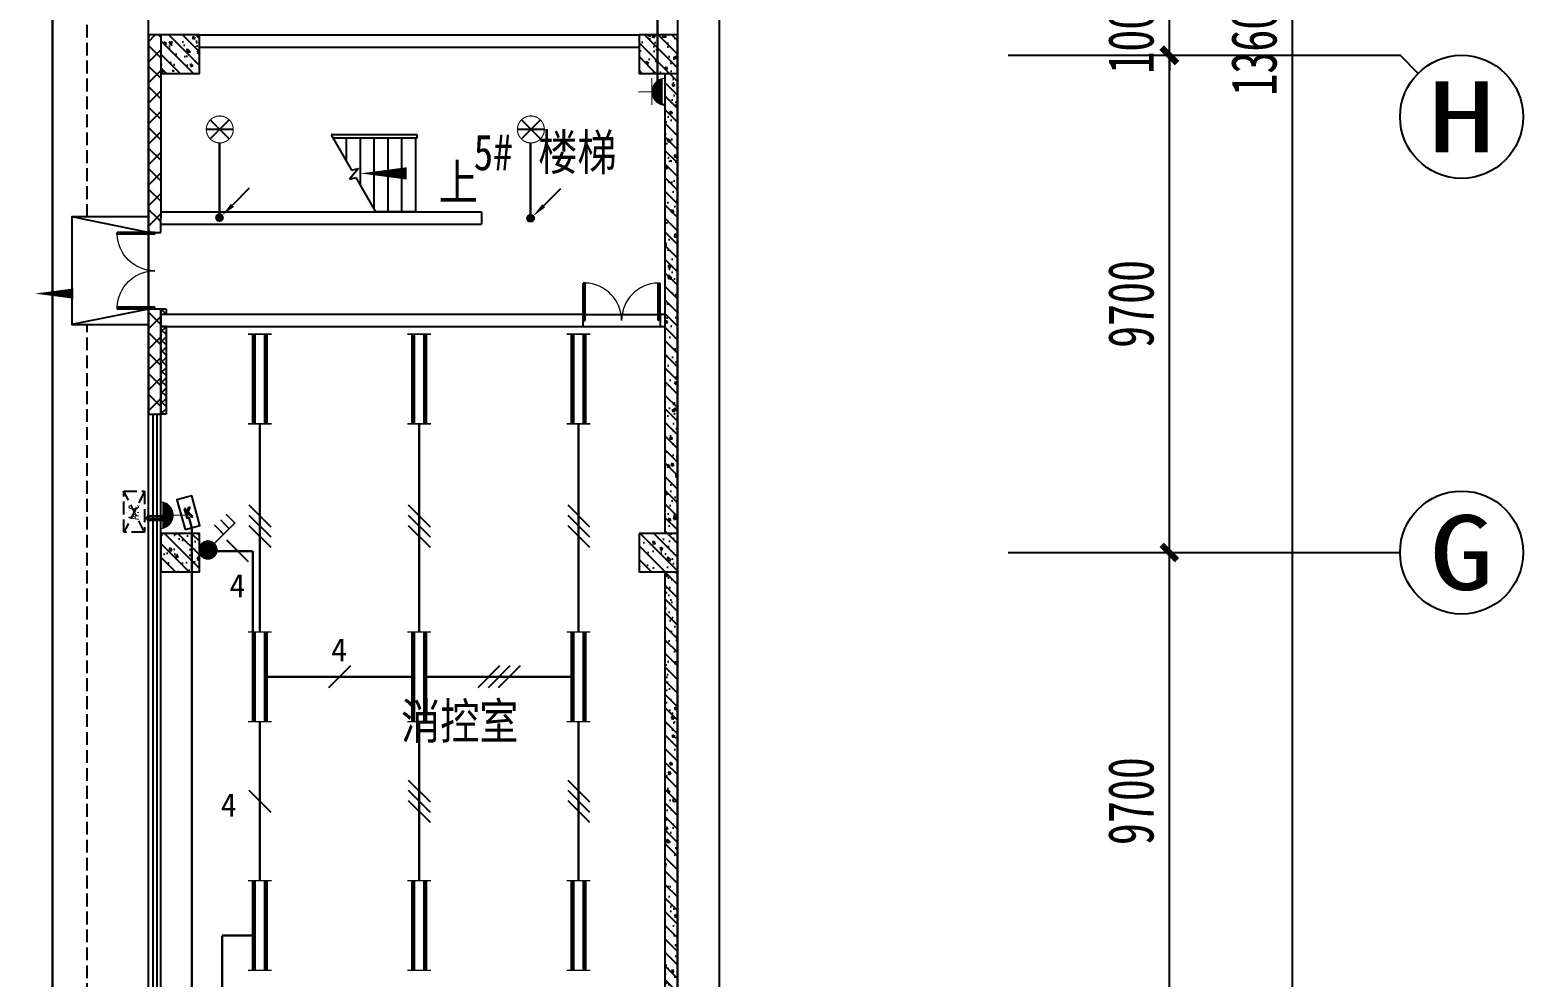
# Model space of a CAD drawing. Header units: millimetres. Extents: x -633009578 to 5705885, y -633235091 to 2571734.
# Drawn here: x 2746967 to 2776090, y 2321787 to 2340267 of the extents above; entities that cross this region are included whole.
import ezdxf
from ezdxf.enums import TextEntityAlignment as Align

# ---------------------------------------------------------------- set-up
doc = ezdxf.new("R2010")
doc.units = ezdxf.units.MM
doc.header["$LTSCALE"] = 1000
doc.header["$MEASUREMENT"] = 0
doc.linetypes.add('DASH', pattern=[0.35, 0.25, -0.1])
doc.layers.get('0').update_dxf_attribs({"color": 9})
for name, color, linetype in [('3T_WOOD', 21, 'Continuous'), ('A-COLUM(柱)', 255, 'Continuous'), ('A-DI-S(箭头)', 76, 'Continuous'), ('A-DOOR(门）', 4, 'Continuous'), ('A-EQPM(设备)', 15, 'Continuous'), ('A-F-AREA(计算)', 5, 'Continuous'), ('A-HATH(填充)', 8, 'Continuous'), ('A-LM-QPM(设备)', 8, 'Continuous'), ('A-ST-O(室外)', 54, 'Continuous'), ('A-STAR(楼梯)', 51, 'Continuous'), ('A-TEXT(房间)', 243, 'Continuous'), ('A-WA-J(剪力墙)', 254, 'Continuous'), ('A-WALL(墙)', 255, 'Continuous'), ('A-WINDOW（窗）', 4, 'Continuous'), ('AXIS_TEXT', 7, 'Continuous'), ('C-AXIS(轴号)', 3, 'Continuous'), ('DIM_SYMB', 3, 'Continuous'), ('WALL', 9, 'Continuous'), ('电-弱电平面-箭头', 3, 'Continuous'), ('电-强电平面-标注', 3, 'Continuous'), ('电-强电平面-线缆', 3, 'Continuous'), ('设备-插座', 3, 'Continuous'), ('设备-照明', 3, 'Continuous')]:
    doc.layers.add(name, color=color, linetype=linetype)
doc.styles.add('_TCH_AXIS', font='simhei.ttf', dxfattribs={"bigfont": 'GBCBIG'})
doc.styles.add('_TCH_DIM', font='simhei.ttf', dxfattribs={"width": 0.8, "bigfont": 'hztxt.shx'})
doc.styles.add('_TCH_DIM_T3', font='simhei.ttf', dxfattribs={"width": 0.707, "bigfont": 'GBCBIG'})
doc.styles.add('COMPLEX', font='simhei.ttf')
doc.styles.add('ELEC-DIM', font='simhei.ttf')
doc.styles.add('IDQSTYLE', font='simhei.ttf', dxfattribs={"width": 0.707, "bigfont": 'hztxt.shx'})
doc.styles.add('TXT', font='simhei.ttf', dxfattribs={"width": 0.8, "bigfont": 'hztxt.shx'})
doc.dimstyles.new('_TCH_ARCH&&300', dxfattribs={"dimtxt": 892.5, "dimasz": 300, "dimexe": 750, "dimexo": 900, "dimgap": 300, "dimtad": 1, "dimdec": 0, "dimzin": 0, "dimdsep": 46, "dimtxsty": '_TCH_DIM_T3', "dimblk": 'ARCHTICK', "dimcen": 0.09, "dimclrt": 7, "dimazin": 2, "dimtfac": 1, "dimtdec": 0, "dimtix": 1, "dimtmove": 2, "dimatfit": 3, "dimfxl": 1, "dimtolj": 1, "dimtzin": 0, "dimarcsym": 0})
pattern_1 = [(45, (-830457.9205473666, -3.184366441797465), (-100.0001016555733, 100.0001016555733), []), (135, (-830457.9205473666, -3.184366441797465), (-100.0001016555733, -100.0001016555733), [])]
pattern_2 = [(45, (-830357.9205473666, -3.184366441797465), (-200.0002033111466, 200.0002033111467), []), (135, (-830357.9205473666, -3.184366441797465), (-200.0002033111467, -200.0002033111466), [])]
pattern_3 = [(315, (0, 0), (132.5825214724777, 132.5825214724776), []), (320, (0, 0), (-47.06410123694653, -537.9451369505651), [56.25, -618.75]), (625, (0, 0), (564.1441002750089, 104.0635002097499), [45, -495]), (370.4514, (-3.922005000000009, -44.82876), (517.079656545715, -433.8820362855164), [47.8051425, -525.856584]), (316.1842, (150, -2.755455298081545e-14), (-124.1392607467639, -800.4307864692332), [84.375, -928.125]), (366.6356, (139.65501975, -66.70255875000004), (730.5884031753312, -700.9970291615274), [71.707716, -788.78475]), (621.1842000000001, (150, -2.755455298081545e-14), (730.588950693994, -700.9964588502198), [67.5, -742.5]), (291, (112.5, -75.00000000000001), (-301.9641679990041, -447.6802890888463), [56.25, -618.75]), (596, (112.5, -75.00000000000001), (543.8625337851396, -182.4864989411868), [45, -495]), (341.4514, (87.3362955, -112.30667475), (241.8978725324643, -630.1669714361175), [47.8051425, -525.856584]), (307.5, (0, 0), (249.6703903734836, -9.119891487967951), [0, -488.9999999999999, 0, -502.5, 0, -496.875]), (277.5, (0, 0), (295.8087839117703, -197.3021530816116), [0, -286.5, 0, -477.75, 0, -189.375]), (237.5, (3.072332657360922e-14, 167.25), (-16.91615380078498, -400.3668271293068), [0, -187.5, 0, -585, 0, -776.25]), (227.5, (4.450060306401695e-14, 242.25), (75.07873674923819, -437.3896270067897), [0, -243.75, 0, -388.5, 0, -551.25])]

# ---------------------------------------------------------------- blocks, each defined once
blk = doc.blocks.new('_ArchTick')
at = {"color": 0, "linetype": 'ByBlock', "const_width": 0.4}
blk.add_lwpolyline([(-0.5, -0.5), (0.5, 0.5)], dxfattribs=at)
blk = doc.blocks.new('*D298')
at = {"layer": 'C-AXIS(轴号)', "color": 0, "lineweight": -2, "transparency": 16777216}
for p, q in [((1114913.870481153, 1647118.591094813), (1117908.287704564, 1647118.591094813)), ((1117158.287704564, 1637418.591094813), (1117158.287704564, 1647118.591094813)), ((1114913.870481153, 1637418.591094813), (1117908.287704564, 1637418.591094813))]:
    blk.add_line(p, q, dxfattribs=at)
at = {"layer": 'Defpoints', "color": 0, "transparency": 16777216}
for p in [(1114013.870481153, 1647118.591094813), (1117158.287704564, 1647118.591094813), (1114013.870481153, 1637418.591094813)]:
    blk.add_point(p, dxfattribs=at)
at = {"layer": 'C-AXIS(轴号)', "color": 0, "linetype": 'ByBlock', "lineweight": -2, "transparency": 16777216, "xscale": 300, "yscale": 300, "zscale": 300}
for p, rotation in [((1117158.287704564, 1647118.591094813), 90), ((1117158.287704564, 1637418.591094813), 270)]:
    blk.add_blockref('_ArchTick', p, dxfattribs=dict(at, rotation=rotation))
at = {"layer": 'C-AXIS(轴号)', "color": 7, "transparency": 16777216, "insert": (1116412.037704564, 1642268.591094813), "char_height": 892.5, "attachment_point": 5, "rotation": 90, "style": '_TCH_DIM_T3'}
blk.add_mtext('\\A1;9700', dxfattribs=at)
blk = doc.blocks.new('*D299')
at = {"layer": 'C-AXIS(轴号)', "color": 0, "lineweight": -2, "transparency": 16777216}
for p, q in [((1114913.870481153, 1656818.591094813), (1117908.287704564, 1656818.591094813)), ((1117158.287704564, 1647118.591094813), (1117158.287704564, 1656818.591094813)), ((1114913.870481153, 1647118.591094813), (1117908.287704564, 1647118.591094813))]:
    blk.add_line(p, q, dxfattribs=at)
at = {"layer": 'Defpoints', "color": 0, "transparency": 16777216}
for p in [(1114013.870481153, 1656818.591094813), (1117158.287704564, 1656818.591094813), (1114013.870481153, 1647118.591094813)]:
    blk.add_point(p, dxfattribs=at)
at = {"layer": 'C-AXIS(轴号)', "color": 0, "linetype": 'ByBlock', "lineweight": -2, "transparency": 16777216, "xscale": 300, "yscale": 300, "zscale": 300}
for p, rotation in [((1117158.287704564, 1656818.591094813), 90), ((1117158.287704564, 1647118.591094813), 270)]:
    blk.add_blockref('_ArchTick', p, dxfattribs=dict(at, rotation=rotation))
at = {"layer": 'C-AXIS(轴号)', "color": 7, "transparency": 16777216, "insert": (1116412.037704564, 1651968.591094813), "char_height": 892.5, "attachment_point": 5, "rotation": 90, "style": '_TCH_DIM_T3'}
blk.add_mtext('\\A1;9700', dxfattribs=at)
blk = doc.blocks.new('*D300')
at = {"layer": 'C-AXIS(轴号)', "color": 0, "lineweight": -2, "transparency": 16777216}
for p, q in [((1117158.287704564, 1657818.591094813), (1117158.287704564, 1658118.591094813)), ((1114913.870481153, 1657818.591094813), (1117908.287704564, 1657818.591094813)), ((1117158.287704564, 1656818.591094813), (1117158.287704564, 1657818.591094813)), ((1114913.870481153, 1656818.591094813), (1117908.287704564, 1656818.591094813)), ((1117158.287704564, 1656818.591094813), (1117158.287704564, 1656518.591094813))]:
    blk.add_line(p, q, dxfattribs=at)
at = {"layer": 'Defpoints', "color": 0, "transparency": 16777216}
for p in [(1114013.870481153, 1657818.591094813), (1117158.287704564, 1657818.591094813), (1114013.870481153, 1656818.591094813)]:
    blk.add_point(p, dxfattribs=at)
at = {"layer": 'C-AXIS(轴号)', "color": 0, "linetype": 'ByBlock', "lineweight": -2, "transparency": 16777216, "xscale": 300, "yscale": 300, "zscale": 300}
for p, rotation in [((1117158.287704564, 1657818.591094813), 270), ((1117158.287704564, 1656818.591094813), 90)]:
    blk.add_blockref('_ArchTick', p, dxfattribs=dict(at, rotation=rotation))
at = {"layer": 'C-AXIS(轴号)', "color": 7, "transparency": 16777216, "insert": (1116412.037704564, 1657318.591094813), "char_height": 892.5, "attachment_point": 5, "rotation": 90, "style": '_TCH_DIM_T3'}
blk.add_mtext('\\A1;1000', dxfattribs=at)
blk = doc.blocks.new('*D309')
at = {"layer": 'C-AXIS(轴号)', "color": 0, "lineweight": -2, "transparency": 16777216}
for p, q in [((1114913.870481153, 1725358.591094809), (1120308.287704564, 1725358.591094809)), ((1119558.287704564, 1589278.591094809), (1119558.287704564, 1725358.591094809)), ((1114913.870481153, 1589278.591094809), (1120308.287704564, 1589278.591094809))]:
    blk.add_line(p, q, dxfattribs=at)
at = {"layer": 'Defpoints', "color": 0, "transparency": 16777216}
for p in [(1114013.870481153, 1725358.591094809), (1119558.287704564, 1725358.591094809), (1114013.870481153, 1589278.591094809)]:
    blk.add_point(p, dxfattribs=at)
at = {"layer": 'C-AXIS(轴号)', "color": 0, "linetype": 'ByBlock', "lineweight": -2, "transparency": 16777216, "xscale": 300, "yscale": 300, "zscale": 300}
for p, rotation in [((1119558.287704564, 1725358.591094809), 90), ((1119558.287704564, 1589278.591094809), 270)]:
    blk.add_blockref('_ArchTick', p, dxfattribs=dict(at, rotation=rotation))
at = {"layer": 'C-AXIS(轴号)', "color": 7, "transparency": 16777216, "insert": (1118812.037704564, 1657318.591094809), "char_height": 892.5, "attachment_point": 5, "rotation": 90, "style": '_TCH_DIM_T3'}
blk.add_mtext('\\A1;136080', dxfattribs=at)
blk = doc.blocks.new('_AXISO')
blk.add_circle((0, 0), 0.5)
at = {"layer": 'AXIS_TEXT', "style": 'COMPLEX', "width": 1.041666666666667}
blk.add_attdef('A', text='', height=0.56, dxfattribs=at).set_placement((-0.25, -0.28), (0.25, -0.28), align=Align.FIT)
blk = doc.blocks.new('1fdasdas')
at = {"layer": 'A-EQPM(设备)', "linetype": 'DASH'}
for p, q in [((800.000240216963, -0.0003133723512291908), (0.0002401703968644142, 399.9996865927242)), ((0.0002401703968644142, -0.0003133723512291908), (800.000240216963, 399.9996865927242))]:
    blk.add_line(p, q, dxfattribs=at)
blk.add_lwpolyline([(0.0002401703968644142, 399.9996865927242), (800.000240216963, 399.9996865927242), (800.000240216963, -0.0003133723512291908), (0.0002401703968644142, -0.0003133723512291908)], close=True, dxfattribs=at)
at = {"layer": 'A-EQPM(设备)', "style": '_TCH_DIM', "width": 0.7058823529411765}
blk.add_text('A.C', height=204, dxfattribs=at).set_placement((239.6609672275372, 108.2505295248702))
blk = doc.blocks.new('31231')
at = {"layer": 'A-EQPM(设备)', "linetype": 'DASH', "ltscale": 500}
blk.add_lwpolyline([(46923.81837394973, 1033154.040788963), (47003.81837394973, 1033154.040788963), (47003.81837394973, 1032854.040788963), (46923.81837394973, 1032854.040788963)], close=True, dxfattribs=at)
blk.add_lwpolyline([(46963.81837394973, 1033204.040788963), (46963.81837394973, 1032804.040788963)], dxfattribs=at)
blk = doc.blocks.new('VdFDAFDFfasdgfswgre')
at = {"layer": 'A-LM-QPM(设备)'}
for p, q in [((-18.82899837940931, -406.182118716184), (32.44091908354312, -219.865729555022)), ((32.44091908354312, -219.865729555022), (56.36419694311917, -226.448856712319)), ((56.36419694311917, -226.448856712319), (37.18157476373017, -296.1590703437105)), ((49.2817729152739, -324.0305588338524), (125.9159782715142, -245.5878820237704)), ((153.1663345098495, -253.0865434217267), (58.93851659074426, -349.0140868732706)), ((125.9159782715142, -245.5878820237704), (153.1663345098495, -253.0865434217267)), ((5.094279481098056, -412.765245873481), (-18.82899837940931, -406.182118716184)), ((26.97990751266479, -333.232229411602), (5.094279481098056, -412.765245873481)), ((49.2817729152739, -324.0305588338524), (26.97990751266479, -333.232229411602)), ((26.97990751266479, -333.232229411602), (49.2817729152739, -324.0305588338524)), ((67.04131023027003, -429.8116214922629), (26.97990751266479, -333.232229411602)), ((37.18157476373017, -296.1590703437105), (49.2817729152739, -324.0305588338524)), ((58.93851659074426, -349.0140868732706), (97.61874484550208, -438.2258171304129)), ((97.61874484550208, -438.2258171304129), (67.04131023027003, -429.8116214922629))]:
    blk.add_line(p, q, dxfattribs=at)
blk.add_lwpolyline([(0, 0), (289.248551459983, -79.59444376500323), (130.0596639309078, -658.0915466849692), (-159.1888875309378, -578.4971029208973)], close=True, dxfattribs=at)
blk = doc.blocks.new('$DorLib2D$00000002')
for p, q in [((-0.5, -5.684341886080802e-17), (-0.5000000000000007, 0.4875)), ((-0.4750000000000007, 0.4875), (-0.5000000000000007, 0.4875)), ((-0.475, -2.842170943040401e-17), (-0.4750000000000007, 0.4875)), ((0.475, -2.842170943040401e-17), (0.4750000000000007, 0.4875)), ((0.4750000000000007, 0.4875), (0.5000000000000007, 0.4875)), ((0.5, -5.684341886080802e-17), (0.5000000000000007, 0.4875)), ((-0.5, -5.684341886080802e-17), (-0.475, -2.842170943040401e-17)), ((0.5, -5.684341886080802e-17), (0.475, -2.842170943040401e-17))]:
    blk.add_line(p, q)
at = {"lineweight": 13}
for centre, start, end in [((-0.4875, -4.263256414560601e-17), 0, 88.53071641864632), ((0.4875, -4.263256414560601e-17), 91.4692835813537, 180)]:
    blk.add_arc(centre, 0.4875, start, end, dxfattribs=at)
blk = doc.blocks.new('$WINLIB2D$00000001')
at = {"color": 0}
for points in [[(-0.4999999999999964, 0.5000000000000142), (-0.4999999999999964, -0.4999999999999858)], [(-0.4999999999999964, 0.5000000000000142), (0.5000000000000036, 0.5000000000000142)], [(0.5000000000000036, -0.4999999999999858), (0.5000000000000036, 0.5000000000000142)], [(0.5000000000000036, 0.1666666666666714), (-0.4999999999999964, 0.1666666666666714)], [(0.5000000000000036, -0.1666666666666572), (-0.4999999999999964, -0.1666666666666572)], [(-0.4999999999999964, -0.4999999999999858), (0.5000000000000036, -0.4999999999999858)]]:
    blk.add_lwpolyline(points, dxfattribs=at)
blk = doc.blocks.new('_FZH')
h = blk.add_hatch()
h.set_pattern_fill('钢筋混凝土', color=256, scale=0.1, style=0)
h.set_pattern_definition([(45, (0, 0), (-0.1767766952966369, 0.1767766952966369), []), (50, (0, 0), (0.7172601826007535, -0.06275213498259512), [0.07500000000000001, -0.8250000000000001]), (355, (0, 0), (-0.138751333613, 0.7521921337000119), [0.06, -0.66]), (100.4514, (0.05977168000000001, -0.00522934), (0.5785093817140216, 0.6894395420609536), [0.06374019, -0.701142112]), (46.1842, (0, 0.2), (1.067241048625645, -0.1655190143290181), [0.1125, -1.2375]), (96.6356, (0.088936745, 0.186206693), (0.9346627055487033, 0.9741178709004418), [0.095610288, -1.051713]), (351.1842, (0, 0.2), (0.9346619451336272, 0.9741186009253247), [0.09000000000000001, -0.9900000000000001]), (21, (0.1, 0.15), (0.5969070521184617, -0.4026188906653388), [0.07500000000000001, -0.8250000000000001]), (326, (0.1, 0.15), (0.2433153319215824, 0.7251500450468529), [0.06, -0.66]), (71.4514, (0.149742233, 0.116448394), (0.84022262858149, 0.3225304967099524), [0.06374019, -0.701142112]), (37.50000000000001, (0, 0), (0.01215985531729062, 0.3328938538313115), [0, -0.652, 0, -0.67, 0, -0.6625000000000001]), (7.499999999999999, (0, 0), (0.2630695374421486, 0.3944117118823603), [0, -0.382, 0, -0.637, 0, -0.2525]), (-32.5, (-0.223, 0), (0.533822436172409, -0.02255487173437976), [0, -0.25, 0, -0.78, 0, -1.035]), (-42.5, (-0.323, 0), (0.5831861693423862, 0.1001049823323177), [0, -0.325, 0, -0.518, 0, -0.735])])
h.paths.add_polyline_path([(-0.5, -0.5), (0.5, -0.5), (0.5, 0.5), (-0.5, 0.5)])
blk.add_lwpolyline([(-0.5, -0.5), (0.5, -0.5), (0.5, 0.5), (-0.5, 0.5)], close=True)
blk = doc.blocks.new('HC000067')
at = {"color": 0, "linetype": 'Continuous'}
for points, const_width in [([(6.25, 0.8328412808464349), (-6.250000000000057, 0.8328412808464349)], 0.6), ([(-6.250000000000057, 1.65), (-6.250000000000057, -1.650000000000057)], 0.2), ([(6.25, 1.65), (6.25, -1.650000000000057)], 0.2), ([(6.25, -0.8328412808464352), (-6.250000000000057, -0.8328412808464352)], 0.6)]:
    blk.add_lwpolyline(points, dxfattribs=dict(at, const_width=const_width))
at = {"color": 0, "style": 'IDQSTYLE', "width": 0.7}
blk.add_attdef('PSFHATT', (8.25, -1.650000000000057), '', height=2.5, dxfattribs=at)
blk = doc.blocks.new('*X155')
at = {"color": 0, "linetype": 'Continuous'}
for p, q in [((261.9988066744281, 135.850956910748), (263.2375091559566, 137.0896593922765)), ((262.0234026256783, 135.5927101495236), (263.4957559171792, 137.0650634410244)), ((262.0463461952987, 136.1813391440932), (262.9071269225657, 137.0421198713602)), ((262.0884022348038, 135.3748670461744), (263.7135990205094, 137.00006383188)), ((262.1829592200917, 135.1865813189878), (263.9018847477136, 136.9055068466096)), ((262.3023466942452, 135.0231260806666), (264.0653399860179, 136.7861193724393)), ((262.4446987243758, 134.8826353983226), (264.205830668362, 136.6437673423088)), ((262.6100901587723, 134.7651841202445), (264.3232819464568, 136.478375907929)), ((262.8005700291263, 134.6728212781239), (264.4156447885779, 136.2878960375755)), ((263.0211904412342, 134.6105989777572), (264.4778670889456, 136.0672756254685)), ((263.2836307586351, 134.5901965826834), (264.4982694840214, 135.8048353080697)), ((263.6234742990336, 134.6471974106073), (264.4412686561033, 135.464991767677))]:
    blk.add_line(p, q, dxfattribs=at)
blk = doc.blocks.new('HC000111')
at = {"color": 0, "linetype": 'Continuous', "const_width": 0.2}
for points in [[(0.8838834764831975, 2.133883476483163), (3.750000000000091, 5), (5.000000000000091, 3.75)], [(2.898879886034229, 4.275409520972289), (4.191507707965946, 3.019373591507303)], [(2.221789122165297, 3.388795923702901), (3.514416944097014, 2.132759994237858)]]:
    blk.add_lwpolyline(points, dxfattribs=at)
blk.add_lwpolyline([(0.8838834764833108, 0.3661165235168934, 0.1989123673796338), (1.250000000000034, 1.250000000000057, 0.1989123673796269), (0.8838834764832544, 2.13388347648322, 0.1989123673796352), (9.12880881998035e-14, 2.5, 0.1989123673796539), (-0.8838834764830719, 2.13388347648322, 0.1989123673796721), (-1.249999999999966, 1.250000000000057, 0.1989123673796564), (-0.8838834764831855, 0.3661165235168368, 0.198912367379673), (9.087175456556906e-14, 0, 0.198912367379652)], format="xyb", close=True, dxfattribs=at)
at = {"color": 0, "linetype": 'Continuous'}
blk.add_blockref('*X155', (-263.2487560761181, -134.5897099905746), dxfattribs=at)
at = {"color": 0, "style": 'IDQSTYLE', "width": 0.7}
blk.add_attdef('PSFHATT', (7.000000000000091, -1e-08), '', height=2.5, dxfattribs=at)
blk = doc.blocks.new('HC000127')
at = {"color": 0, "linetype": 'Continuous'}
for p, q in [((-2.394925552313452, 4.28283084360757), (-2.301234691969285, 4.37652170395188)), ((-2.321819471781509, 4.073094211665051), (-2.018391979494709, 4.37652170395188)), ((-2.234077361864593, 3.877993609107307), (-1.735549267019906, 4.37652170395188)), ((-2.133071322147771, 3.696156936349553), (-1.45270655454533, 4.37652170395188)), ((-2.019722391649111, 3.526663154373495), (-1.169863842070754, 4.37652170395188)), ((-1.89462033080963, 3.3689225027384), (-0.8870211295961781, 4.37652170395188)), ((-1.75809067461546, 3.222609446457881), (-0.6041784171216023, 4.37652170395188)), ((-1.610228640033711, 3.087628768565168), (-0.3213357046467991, 4.37652170395188)), ((-1.450908635363021, 2.964106060761054), (-0.03849299217222324, 4.37652170395188)), ((-1.279771678729958, 2.852400304919513), (0.2443497203023526, 4.37652170395188)), ((-1.096187659196403, 2.753141611978464), (0.5271924327769284, 4.37652170395188)), ((-0.8991825738169155, 2.667303984883461), (0.8100351452515042, 4.37652170395188)), ((-0.6873090270223656, 2.596334819203292), (1.092877857726307, 4.37652170395188)), ((-0.4584132462771322, 2.542387887474007), (1.375720570200883, 4.37652170395188)), ((-0.209190882280609, 2.508767538995784), (1.658563282675459, 4.37652170395188)), ((0.06574902768079482, 2.500864736482612), (1.941405995150035, 4.37652170395188)), ((0.3761933590246826, 2.528466355351895), (2.224248707624611, 4.376521703951852)), ((0.7437720382852149, 2.613202322137766), (2.386797677867207, 4.256227961719787)), ((1.246104544721902, 2.832692116099963), (2.167307883900094, 3.753895455278013))]:
    blk.add_line(p, q, dxfattribs=at)
at = {"color": 0, "linetype": 'Continuous', "const_width": 0.2}
blk.add_lwpolyline([(-2.5, 5, 0.198912367379654), (-1.767766952966213, 3.232233047033674, 0.1989123673796558), (-4.592273826913179e-16, 2.5, 0.1989123673796559), (1.767766952966213, 3.232233047033674, 0.1989123673796541), (2.5, 4.999999999999999)], format="xyb", dxfattribs=at)
for points in [[(-2.421006983541474, 4.37652170395188), (2.421006983541474, 4.37652170395188)], [(0, 2.5), (0, 0)]]:
    blk.add_lwpolyline(points, dxfattribs=at)
at = {"color": 0, "style": 'IDQSTYLE', "width": 0.7}
blk.add_attdef('PSFHATT', (4.500000010000001, 0), '', height=2.5, dxfattribs=at)
blk = doc.blocks.new('*X164')
at = {"color": 0, "linetype": 'Continuous'}
for p, q in [((159.595646846908, 156.7672197221619), (159.6233466819307, 156.7949195571846)), ((159.6640079704214, 156.5527381332005), (159.9061893944054, 156.7949195571846)), ((159.747532531186, 156.3534199814905), (160.18903210688, 156.7949195571846)), ((159.8446775338837, 156.1677222717137), (160.4718748193546, 156.7949195571846)), ((159.9544025265515, 155.9946045519069), (160.7547175318292, 156.7949195571846)), ((160.0760273856543, 155.833386698535), (161.0375602443038, 156.7949195571846)), ((160.2091522122192, 155.6836688126253), (161.3204029567785, 156.7949195571846)), ((160.3536147760518, 155.5452886639833), (161.6032456692531, 156.7949195571846)), ((160.5094741859558, 155.4183053614127), (161.8860883817277, 156.7949195571846)), ((160.6770167777584, 155.3030052407406), (162.1689310942023, 156.7949195571846)), ((160.8567856433337, 155.1999313938414), (162.451773806677, 156.7949195571846)), ((161.0496413096342, 155.1099443476672), (162.7346165191516, 156.7949195571846)), ((161.2568708631404, 155.0343311886988), (163.0174592316262, 156.7949195571846)), ((161.4803825063601, 154.9750001194438), (163.3003019441008, 156.7949195571846)), ((161.7230685552892, 154.9348434558983), (163.5831446565754, 156.7949195571846)), ((161.9895441276247, 154.9184763157592), (163.86598736905, 156.7949195571846)), ((162.2878715788766, 154.9339610545365), (164.4937876543064, 157.1398771299663)), ((162.6346011340941, 154.9978478972794), (164.4299008115636, 156.7931475747489)), ((163.0778250055067, 155.1582290562173), (164.2695196526256, 156.3499237033363))]:
    blk.add_line(p, q, dxfattribs=at)
blk = doc.blocks.new('HC000134')
at = {"color": 0, "linetype": 'Continuous', "const_width": 0.2}
blk.add_lwpolyline([(-2.5, 5, 0.198912367379654), (-1.767766952966213, 3.232233047033674, 0.1989123673796558), (-4.592273826913179e-16, 2.5, 0.1989123673796559), (1.767766952966213, 3.232233047033674, 0.1989123673796541), (2.5, 4.999999999999999)], format="xyb", dxfattribs=at)
for points in [[(-2.421006983541702, 4.37652170395188), (2.421006983541702, 4.37652170395188)], [(-2.549372027147456, 2.476391871554483), (2.483025305961291, 2.476391871554483)], [(0, 2.5), (0, 0)]]:
    blk.add_lwpolyline(points, dxfattribs=at)
at = {"color": 0, "linetype": 'Continuous'}
blk.add_blockref('*X164', (-162.0093508556101, -152.4183978532327), dxfattribs=at)
at = {"color": 0, "style": 'IDQSTYLE', "width": 0.7}
blk.add_attdef('PSFHATT', (4.500000010000001, 0), '', height=2.5, dxfattribs=at)
blk = doc.blocks.new('HC000073')
at = {"color": 0, "linetype": 'Continuous'}
for p, q in [((-1.76776695296229, 1.76776695296229), (1.767766952970533, -1.767766952970533)), ((1.76776695297059, 1.767766952970476), (-1.767766952966383, -1.767766952966497)), ((-2.499999999999943, -5.684341886080801e-14), (2.500000000000057, -5.684341886080801e-14))]:
    blk.add_line(p, q, dxfattribs=at)
at = {"color": 0, "linetype": 'Continuous', "const_width": 0.2}
blk.add_lwpolyline([(1.76776695296644, -1.76776695296644, 0.1989123673796617), (2.500000000000057, 0, 0.1989123673796613), (1.767766952966383, 1.767766952966326, 0.198912367379653), (1.137288912133798e-13, 2.499999999999943, 0.1989123673796647), (-1.767766952966269, 1.767766952966327, 0.1989123673796613), (-2.499999999999943, 1.951292859901378e-16, 0.1989123673796761), (-1.767766952966269, -1.76776695296644, 0.1989123673796719), (1.12894543431545e-13, -2.500000000000057, 0.1989123673796541)], format="xyb", close=True, dxfattribs=at)
at = {"color": 0, "style": 'IDQSTYLE', "width": 0.7}
blk.add_attdef('PSFHATT', (4.500000010000057, -2.500000010000057), '', height=2.5, dxfattribs=at)
blk = doc.blocks.new('*X132')
at = {"color": 0, "linetype": 'Continuous'}
for p, q in [((192.590110055903, 446.7242872143482), (193.9264208598343, 448.0605980182795)), ((192.6512440212146, 447.2096852483717), (193.4410228258108, 447.9994640529679)), ((192.666080612941, 446.3759937026742), (194.2747143715083, 447.9846274612416)), ((192.8122309321682, 446.0978799531896), (194.552828120993, 447.8384771420143)), ((193.0126674313866, 445.874052383696), (194.7766556904866, 447.6380406427959)), ((193.2651240367983, 445.7022449203958), (194.9484631537868, 447.3855840373842)), ((193.5780466605768, 445.5909034754624), (195.0598045987202, 447.0726614136058)), ((193.9838870800477, 445.5724798262212), (195.0782282479613, 446.6668209941349))]:
    blk.add_line(p, q, dxfattribs=at)
blk = doc.blocks.new('HC001446')
at = {"color": 0, "linetype": 'Continuous'}
blk.add_line((5.527270022789651, 5.473665066578945), (2.421777122314836, 2.298687544782609), dxfattribs=at)
blk.add_lwpolyline([(2.421777122314836, 2.298687544782609, 0.8, 0, 0), (0.4698776614111466, 0.4121164681388052, 0, 0, 0)], format="xyseb", dxfattribs=at)
blk.add_circle((0, 0), 0.625, dxfattribs=at)
at = {"color": 0, "linetype": 'Continuous', "xscale": 0.5, "yscale": 0.5, "zscale": 0.5}
blk.add_blockref('*X132', (-96.91845018383214, -223.4069038532592), dxfattribs=at)
at = {"color": 0, "style": 'IDQSTYLE', "width": 0.7}
blk.add_attdef('PSFHATT', (7.527270022789651, -0.62500001), '', height=2.5, dxfattribs=at)
blk = doc.blocks.new('负一层平面图9')
h = blk.add_hatch()
h.set_pattern_fill('钢筋混凝土', color=256, scale=75, angle=270, style=0)
h.set_pattern_definition(pattern_3)
h.paths.add_polyline_path([(1107326.098288443, 1653645.406728169), (1107566.098288443, 1653645.406728169), (1107566.098288443, 1656465.40672838), (1107326.098288443, 1656465.40672838)])
h = blk.add_hatch()
h.set_pattern_fill('钢筋混凝土', color=256, scale=75, angle=270, style=0)
h.set_pattern_definition(pattern_3)
h.paths.add_polyline_path([(1107326.098288443, 1651645.406728168), (1107566.098288443, 1651645.406728168), (1107566.098288443, 1653645.406728169), (1107326.098288443, 1653645.406728169)])
h = blk.add_hatch()
h.set_pattern_fill('钢筋混凝土', color=256, scale=75, angle=270, style=0)
h.set_pattern_definition(pattern_3)
h.paths.add_polyline_path([(1107326.098288443, 1647490.40672838), (1107566.098288443, 1647490.40672838), (1107566.098288443, 1651645.406728168), (1107326.098288443, 1651645.406728168)])
h = blk.add_hatch()
h.set_pattern_fill('钢筋混凝土', color=256, scale=75, angle=270, style=0)
h.set_pattern_definition(pattern_3)
h.paths.add_polyline_path([(1107566.098288361, 1646740.40672838), (1107326.098288361, 1646740.40672838), (1107326.098288361, 1637790.40672838), (1107566.098288361, 1637790.40672838)])
at = {"layer": 'A-HATH(填充)'}
h = blk.add_hatch(dxfattribs=at)
h.set_pattern_fill('多孔材料', color=256, scale=100, style=0)
h.set_pattern_definition(pattern_2)
h.paths.add_polyline_path([(1097251.098288361, 1657215.40672838), (1097251.098288361, 1653645.406728135), (1097491.098288361, 1653645.406728135), (1097491.098288361, 1657215.40672838)])
h = blk.add_hatch(dxfattribs=at)
h.set_pattern_fill('多孔材料', color=256, scale=100, style=0)
h.set_pattern_definition(pattern_2)
h.paths.add_polyline_path([(1097251.098288361, 1653645.406728135), (1097251.098288366, 1653365.406727003), (1097491.098288367, 1653365.406727003), (1097491.098288361, 1653645.406728135)])
h = blk.add_hatch(dxfattribs=at)
h.set_pattern_fill('多孔材料', color=256, scale=100, style=0)
h.set_pattern_definition(pattern_2)
h.paths.add_polyline_path([(1097251.098288366, 1651865.406727003), (1097251.098288366, 1649815.406728529), (1097491.098288367, 1649815.406728529), (1097491.098288367, 1651865.406727003)])
h = blk.add_hatch(dxfattribs=at)
h.set_pattern_fill('多孔材料', color=256, scale=50, style=0)
h.set_pattern_definition(pattern_1)
h.paths.add_polyline_path([(1097491.098288353, 1651865.406727003), (1097491.098288353, 1651765.406727924), (1097591.098288353, 1651765.406727924), (1097591.098288353, 1651865.406727003)])
h = blk.add_hatch(dxfattribs=at)
h.set_pattern_fill('多孔材料', color=256, scale=50, style=0)
h.set_pattern_definition(pattern_1)
h.paths.add_polyline_path([(1097491.098288351, 1651525.40672819), (1097491.098288349, 1649815.406728285), (1097591.098288349, 1649815.406728285), (1097591.098288351, 1651525.40672819)])
at = {"layer": 'A-DI-S(箭头)'}
blk.add_lwpolyline([(1108377.552594071, 1727829.142712386), (1108377.552594071, 1664191.024720457), (1108902.552594071, 1663999.940347468), (1107852.552594071, 1663814.797017724), (1108377.552594071, 1663628.524720457), (1108377.552594071, 1599990.406728529)], dxfattribs=at)
blk.add_lwpolyline([(1096698.446246597, 1652170.730280005, 0, 0, 0), (1095035.446246597, 1652170.730280005, 0, 200, 0), (1095785.446246597, 1652170.730280005, 0, 0, 0)], format="xyseb", dxfattribs=at)
at = {"layer": 'A-DOOR(门）'}
for p, q in [((1097251.098288361, 1653365.406727067), (1097251.098288361, 1651865.406727067)), ((1105726.098288682, 1651765.406728169), (1107226.098288682, 1651765.406728169)), ((1105726.098288682, 1651525.406728169), (1107226.098288682, 1651525.406728169))]:
    blk.add_line(p, q, dxfattribs=at)
at = {"layer": 'A-F-AREA(计算)'}
blk.add_lwpolyline([(1107566.098287924, 1589275.406728539), (1097251.098288353, 1589275.406728539), (1097251.098288353, 1725355.406728381), (1107566.098287924, 1725355.406728381)], close=True, dxfattribs=at)
at = {"layer": 'A-ST-O(室外)', "linetype": 'DASH'}
for points in [[(1096051.098288401, 1653665.406727061), (1096051.0982884, 1658165.40672838)], [(1096051.098288417, 1627615.406728388), (1096051.098288402, 1651565.406727216)]]:
    blk.add_lwpolyline(points, dxfattribs=at)
at = {"layer": 'A-STAR(楼梯)'}
for p, q in [((1102461.098288408, 1655265.406728169), (1100813.085586641, 1655265.406728097)), ((1100813.085586516, 1655265.406728169), (1101211.157716702, 1654575.925573957)), ((1102491.098288408, 1655265.406728169), (1100813.085586523, 1655265.406728156)), ((1102491.098288408, 1655205.406728169), (1100847.726602624, 1655205.406728243)), ((1101111.098288433, 1654749.233587553), (1101111.098288571, 1655205.406728226)), ((1101381.09828865, 1654281.579868412), (1101381.098288571, 1655205.406728214)), ((1101651.0982884, 1653813.926150558), (1101651.098288245, 1655205.406728202)), ((1101921.098288408, 1653765.406728169), (1101921.098288571, 1655205.40672819)), ((1102191.098288408, 1653765.406728169), (1102191.098288571, 1655205.406728177)), ((1102461.098288408, 1653765.406728169), (1102461.098288245, 1655205.406728165)), ((1102491.098288408, 1655205.406728169), (1102491.098288408, 1655265.406728169)), ((1101341.557703868, 1654610.866143629), (1101168.665469501, 1654404.82120219)), ((1101211.157716702, 1654575.925573957), (1101341.557703868, 1654610.866143629)), ((1101168.665469501, 1654404.82120219), (1101291.017023084, 1654437.605197846)), ((1101291.017023084, 1654437.605197846), (1101679.1109903, 1653765.406728169)), ((1102461.098288408, 1653765.406728169), (1101679.110989909, 1653765.406728262))]:
    blk.add_line(p, q, dxfattribs=at)
for points in [[(1097251.098288367, 1653665.406727061), (1095751.098288367, 1653665.406727061), (1095751.098288367, 1651565.406727216), (1097251.098288361, 1651565.406727216)], [(1097251.09828836, 1653365.406727109), (1095751.098288356, 1653665.40623298)], [(1097251.09828836, 1651865.406727168), (1095751.098288356, 1651565.407221298)]]:
    blk.add_lwpolyline(points, dxfattribs=at)
at = {"layer": 'A-WA-J(剪力墙)'}
for p, q in [((1107326.098288443, 1653645.406728169), (1107326.098288443, 1656465.40672838)), ((1107566.098288443, 1653645.406728169), (1107566.098288443, 1656465.40672838)), ((1107326.098288443, 1651645.406728168), (1107326.098288443, 1653645.406728169)), ((1107566.098288443, 1651645.406728168), (1107566.098288443, 1653645.406728169)), ((1107326.098288452, 1647490.406727959), (1107326.098288443, 1651645.406728168)), ((1107566.098288463, 1647490.406727959), (1107566.098288443, 1651645.406728168)), ((1107326.098288359, 1637790.406727959), (1107326.098288355, 1646740.40672861)), ((1107566.098288359, 1637790.406727959), (1107566.098288397, 1646740.40672861))]:
    blk.add_line(p, q, dxfattribs=at)
at = {"layer": 'A-WALL(墙)'}
for p, q in [((1098241.098288361, 1657215.406728286), (1106816.098288571, 1657215.406728239)), ((1098241.098288361, 1656975.406728286), (1106816.098288571, 1656975.406728294)), ((1097491.098288367, 1653765.40672814), (1103741.098288408, 1653765.406728135)), ((1103741.098288408, 1653765.406728135), (1103741.098288408, 1653525.406728135)), ((1097491.098288367, 1653525.406728141), (1103741.098288408, 1653525.406728135)), ((1097491.098288353, 1651865.406727003), (1097491.098288353, 1651765.406727924)), ((1097591.098288353, 1651865.406727003), (1097491.098288353, 1651865.406727003)), ((1097591.098288353, 1651865.406727003), (1097591.098288353, 1651765.406727924)), ((1097591.098288353, 1651765.406727924), (1097491.098288353, 1651765.406727924)), ((1105726.0982891, 1651765.406728154), (1097491.098288361, 1651765.406728169)), ((1097491.098288361, 1651765.406728169), (1097491.098288361, 1651525.406728169)), ((1105726.0982891, 1651525.406728131), (1105726.0982891, 1651765.406728154)), ((1107326.098288345, 1651765.40672814), (1107226.098288591, 1651765.406728149)), ((1107226.098288591, 1651765.406728149), (1107226.098288591, 1651525.406728126)), ((1097491.098288361, 1651525.406728169), (1105726.0982891, 1651525.406728131)), ((1097491.098288351, 1651525.40672819), (1097491.098288349, 1649815.406728285)), ((1097591.098288351, 1651525.40672819), (1097491.098288351, 1651525.40672819)), ((1097591.098288351, 1651525.40672819), (1097591.098288349, 1649815.406728285)), ((1107226.098288591, 1651525.406728126), (1107326.098288345, 1651525.406728141)), ((1097591.098288349, 1649815.406728285), (1097491.098288349, 1649815.406728285))]:
    blk.add_line(p, q, dxfattribs=at)
at = {"layer": 'C-AXIS(轴号)'}
for p, q in [((1114013.870481153, 1656818.591094813), (1121658.287704564, 1656818.591094813)), ((1122009.75956714, 1656467.119232237), (1121658.287704564, 1656818.591094813)), ((1114013.870481153, 1647118.591094813), (1121658.287704564, 1647118.591094813))]:
    blk.add_line(p, q, dxfattribs=at)
at = {"layer": 'DIM_SYMB'}
blk.add_lwpolyline([(1102596.098288408, 1654515.406728169, 0, 0, 0), (1101381.098288408, 1654515.406728169, 0, 240.0000000000001, 0), (1102281.098288408, 1654515.406728169, 0, 0, 0)], format="xyseb", dxfattribs=at)
at = {"layer": 'WALL'}
for p, q in [((1097251.098288361, 1657215.40672838), (1097251.098288361, 1653645.406728135)), ((1097491.098288361, 1657215.40672838), (1097251.098288361, 1657215.40672838)), ((1097491.098288361, 1657215.40672838), (1097491.098288361, 1653645.406728135)), ((1097251.098288361, 1653645.406728135), (1097251.098288366, 1653365.406727003)), ((1097491.098288367, 1653365.406727003), (1097491.098288361, 1653645.406728135)), ((1097251.098288366, 1653365.406727003), (1097491.098288367, 1653365.406727003)), ((1097251.098288366, 1651865.406727003), (1097251.098288366, 1649815.406728529)), ((1097491.098288367, 1651865.406727003), (1097251.098288366, 1651865.406727003)), ((1097491.098288367, 1649815.406728529), (1097491.098288367, 1651865.406727003)), ((1097251.098288366, 1649815.406728529), (1097491.098288367, 1649815.406728529))]:
    blk.add_line(p, q, dxfattribs=at)
at = {"layer": 'A-COLUM(柱)', "xscale": 750, "yscale": 750, "zscale": 750, "rotation": 270}
for p in [(1097866.098288361, 1656840.40672838), (1107191.098288361, 1656840.40672838), (1097866.098288361, 1647115.40672838), (1107191.098288361, 1647115.40672838)]:
    blk.add_blockref('_FZH', p, dxfattribs=at)
at = {"layer": 'A-DOOR(门）', "xscale": -1500, "yscale": 1500, "zscale": 1500, "rotation": 89.99999999999999}
blk.add_blockref('$DorLib2D$00000002', (1097371.098288361, 1652615.406727067), dxfattribs=at)
at = {"layer": 'A-DOOR(门）', "xscale": 1500, "yscale": 1500, "zscale": 1500}
blk.add_blockref('$DorLib2D$00000002', (1106476.098288682, 1651645.406728169), dxfattribs=at)
at = {"layer": 'A-EQPM(设备)', "color": 6, "rotation": 90}
blk.add_blockref('1fdasdas', (1097170.499686612, 1647513.815393341), dxfattribs=at)
at = {"layer": 'A-EQPM(设备)', "color": 6, "xscale": -1, "rotation": 89.99999999999999}
blk.add_blockref('31231', (2130375.139077323, 1694754.22510233), dxfattribs=at)
at = {"layer": 'A-LM-QPM(设备)', "xscale": -1, "rotation": 180}
blk.add_blockref('VdFDAFDFfasdgfswgre', (1097963.612285574, 1647566.429559482), dxfattribs=at)
at = {"layer": 'A-WINDOW（窗）', "extrusion": (0, 0, -1), "xscale": 19999.99999999953, "yscale": 240, "zscale": 19999.99999999953, "rotation": 90.00000000000001}
blk.add_blockref('$WINLIB2D$00000001', (-1097371.098288361, 1639815.406728285), dxfattribs=at)
at = {"layer": 'C-AXIS(轴号)'}
ref = blk.add_blockref('_AXISO', (1122858.287704564, 1655618.591094813), dxfattribs=dict(at, xscale=2400, yscale=2400, zscale=2400))
ref.add_attrib('A', 'H', dxfattribs={"layer": 'AXIS_TEXT', "height": 1390.344827586207, "style": '_TCH_AXIS'}).set_placement((1122196.218739047, 1654923.41868102), (1123520.356670081, 1654923.41868102), align=Align.FIT)
ref = blk.add_blockref('_AXISO', (1122858.287704564, 1647118.591094813), dxfattribs=dict(at, xscale=2400, yscale=2400, zscale=2400))
ref.add_attrib('A', 'G', dxfattribs={"layer": 'AXIS_TEXT', "height": 1457.772676541369, "style": '_TCH_AXIS'}).set_placement((1122233.527986046, 1646389.704756543), (1123483.047423082, 1646389.704756543), align=Align.FIT)
at = {"layer": 'A-TEXT(房间)', "color": 4, "style": 'TXT', "width": 0.8}
for s, p in [('楼梯', (1104850.932434665, 1654576.390121826, 1714.166666666667)), ('5#', (1103590.932434665, 1654576.390121826, 1714.166666666667)), ('上', (1102911.098288408, 1653993.591094611)), ('消控室', (1102173.779141537, 1643479.788045067))]:
    blk.add_text(s, height=700, dxfattribs=at).set_placement(p)
at = {"layer": 'C-AXIS(轴号)'}
for p1, p2, distance, picture, middle in [((1114013.870481153, 1589278.591094809), (1114013.870481153, 1725358.591094809), -5544.417223410914, '*D309', (1118812.037704564, 1657318.591094809)), ((1114013.870481153, 1656818.591094813), (1114013.870481153, 1657818.591094813), -3144.4172234109137, '*D300', (1116412.037704564, 1657318.591094813)), ((1114013.870481153, 1647118.591094813), (1114013.870481153, 1656818.591094813), -3144.4172234109137, '*D299', (1116412.037704564, 1651968.591094813)), ((1114013.870481153, 1637418.591094813), (1114013.870481153, 1647118.591094813), -3144.4172234109137, '*D298', (1116412.037704564, 1642268.591094813))]:
    dim = blk.add_aligned_dim(p1=p1, p2=p2, distance=distance, dimstyle='_TCH_ARCH&&300', dxfattribs=at)
    dim.commit()
    dim.dimension.update_dxf_attribs({"geometry": picture, "text_midpoint": middle})

msp = doc.modelspace()

# ---------------------------------------------------------------- linework, layer by layer
at = {"layer": '电-强电平面-标注'}
for p, q in [((2751239.989681781, 2330999.588226393), (2751664.253750492, 2330575.324157679)), ((2754348.323015095, 2330999.588226333), (2754772.587083805, 2330575.32415762)), ((2757456.656348527, 2330999.588226393), (2757880.920417238, 2330575.324157679)), ((2751239.989681781, 2330799.588226393), (2751664.253750492, 2330375.324157679)), ((2754348.323015095, 2330799.588226333), (2754772.587083805, 2330375.32415762)), ((2757456.656348527, 2330799.588226393), (2757880.920417238, 2330375.324157679)), ((2751239.989681781, 2330599.588226393), (2751664.253750492, 2330175.324157679)), ((2754348.323015095, 2330599.588226333), (2754772.587083805, 2330175.32415762)), ((2757456.656348527, 2330599.588226393), (2757880.920417238, 2330175.324157679)), ((2751234.044505792, 2329887.050210104), (2750809.780437081, 2330311.314278818)), ((2753218.420417177, 2327857.793980142), (2752794.156348467, 2327433.529911429)), ((2756126.753750512, 2327857.793980141), (2755702.489681798, 2327433.52991143)), ((2756326.753750512, 2327857.793980141), (2755902.489681798, 2327433.52991143)), ((2756526.753750512, 2327857.793980141), (2756102.489681798, 2327433.52991143)), ((2754348.323015133, 2325632.79398014), (2754772.587083844, 2325208.529911427)), ((2757456.656348466, 2325632.79398014), (2757880.920417177, 2325208.529911427)), ((2751239.989681799, 2325432.793980139), (2751664.253750513, 2325008.529911428)), ((2754348.323015133, 2325432.79398014), (2754772.587083844, 2325008.529911427)), ((2754348.323015133, 2325232.79398014), (2754772.587083844, 2324808.529911427)), ((2757456.656348466, 2325432.79398014), (2757880.920417177, 2325008.529911427)), ((2757456.656348466, 2325232.79398014), (2757880.920417177, 2324808.529911427))]:
    msp.add_line(p, q, dxfattribs=at)
at = {"layer": '电-强电平面-线缆', "color": 1, "linetype": 'Continuous', "const_width": 45}
for points in [[(2747410.491903889, 2311696.222604193), (2747410.491903901, 2349789.145991884)], [(2759207.519332828, 2339272.006162772), (2759207.519332828, 2341923.966760434)], [(2750668.030242417, 2336669.740230243), (2750668.030242417, 2338062.204560977)], [(2756732.638065186, 2336657.029121825), (2756732.638065186, 2338062.257117419)], [(2751452.121716137, 2328520.66194578), (2751452.121716137, 2332581.280600571)], [(2754560.45504945, 2328520.66194572), (2754560.45504945, 2332581.280600511)], [(2757668.788382883, 2328520.66194578), (2757668.788382883, 2332581.280600571)], [(2750128, 2330544), (2750068.171760511, 2330761.417583316)], [(2750128, 2312415.250830927), (2750128, 2330544)], [(2750614.595369161, 2330099.182244461), (2751313.354873237, 2330099.182244461)], [(2751313.354873237, 2328520.66194578), (2751313.354873237, 2330099.182244461)], [(2751568.719495475, 2327645.661945785), (2754443.85727017, 2327645.661945785)], [(2754677.052828807, 2327645.661945785), (2757552.190603503, 2327645.661945785)], [(2751452.121716156, 2323670.661945781), (2751452.121716156, 2326770.661945785)], [(2754560.455049489, 2323670.661945781), (2754560.455049489, 2326770.661945785)], [(2757668.788382822, 2323670.661945781), (2757668.788382822, 2326770.661945785)], [(2750716.5, 2322597.873955008), (2751335.523936758, 2322597.873955008)], [(2750716.5, 2313057), (2750716.5, 2322597.873955008)]]:
    msp.add_lwpolyline(points, dxfattribs=at)

# ---------------------------------------------------------------- block references
at = {"layer": '3T_WOOD'}
msp.add_blockref('负一层平面图9', (1652031.856761131, 682952.070850966), dxfattribs=at)
at = {"layer": '电-弱电平面-箭头', "color": 4, "xscale": 105, "yscale": 105, "zscale": 105}
for p in [(2750664.99777977, 2336604.185331149), (2756732.638065186, 2336591.404121825)]:
    msp.add_blockref('HC001446', p, dxfattribs=at)
at = {"layer": '设备-插座', "xscale": 105, "yscale": 105, "zscale": 105}
for name, p, rotation in [('HC000134', (2758836.445752412, 2339059.372893141), 270), ('HC000127', (2750023.50000003, 2330798), 90)]:
    msp.add_blockref(name, p, dxfattribs=dict(at, rotation=rotation))
at = {"layer": '设备-照明', "xscale": -105, "yscale": 105, "zscale": 105}
for p in [(2750671.062711593, 2338324.687044451), (2756738.702997009, 2338324.687044451)]:
    msp.add_blockref('HC000073', p, dxfattribs=at)
at = {"layer": '设备-照明', "yscale": 140, "zscale": 140}
for name, p, xscale, rotation in [('HC000067', (2751452.121716137, 2333456.280600571), 140, 90), ('HC000067', (2754560.45504945, 2333456.280600511), 140, 90), ('HC000067', (2757668.788382883, 2333456.280600571), 140, 90), ('HC000111', (2750265.875644465, 2330120.311779516), -140, 270), ('HC000067', (2751452.121716196, 2327645.66194578), 140, 90), ('HC000067', (2754560.45504951, 2327645.66194578), 140, 90), ('HC000067', (2757668.788382704, 2327645.66194578), 140, 90), ('HC000067', (2751452.121716077, 2322795.66194578), 140, 90), ('HC000067', (2754560.45504951, 2322795.661945839), 140, 90), ('HC000067', (2757668.788382823, 2322795.661945839), 140, 90)]:
    msp.add_blockref(name, p, dxfattribs=dict(at, xscale=xscale, rotation=rotation))

# ---------------------------------------------------------------- texts
at = {"layer": '电-强电平面-标注', "style": 'ELEC-DIM'}
for p in [(2750859.887154977, 2329199.182244461), (2752844.263066363, 2327945.661945785), (2750690.0963997, 2324920.66194578)]:
    msp.add_text('4', height=453.1645569620252, dxfattribs=at).set_placement(p)

doc.saveas('drawing.dxf')
